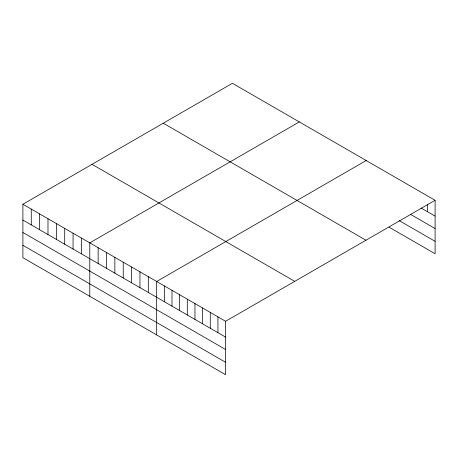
<?xml version="1.0" encoding="UTF-8"?>
<svg xmlns="http://www.w3.org/2000/svg" width="458" height="458" viewBox="0 0 458 458"><rect width="100%" height="100%" fill="white"/><g stroke="black" fill="none" stroke-linecap="round" stroke-linejoin="round"><path stroke-width="0.69" d="M22.9 204.257L225.588 321.276L225.588 374.707L22.9 257.688L22.9 204.257L232.412 83.293L435.1 200.312L435.1 253.743L389.157 227.22M299.303 121.908L89.785 242.872L89.785 296.303M366.188 160.523L156.67 281.487L156.67 334.918M225.588 321.276L435.1 200.312M420.965 207.966L435.1 216.124M410.362 214.258L435.1 228.542M399.17 220.584L435.1 241.332M163.277 123.208L365.959 240.227M92.041 164.336L294.723 281.355M22.9 220.069L225.588 337.088M22.9 232.481L225.588 349.5M22.9 245.276L225.588 362.295M427.446 204.829L427.446 211.705M217.928 316.856L217.928 332.668M210.274 312.43L210.274 328.249M202.613 308.011L202.613 323.823M194.959 303.591L194.959 319.403M187.299 299.171L187.299 314.984M179.645 294.752L179.645 310.564M171.985 290.332L171.985 306.144M164.33 285.906L164.33 301.719M148.312 276.661L148.312 292.473M139.953 271.834L139.953 287.647M131.589 267.008L131.589 282.821M123.231 262.182L123.231 277.995M114.866 257.35L114.866 273.168M106.508 252.524L106.508 268.336M98.149 247.698L98.149 263.51M81.427 238.046L81.427 253.858M73.062 233.219L73.062 249.032M64.704 228.387L64.704 244.206M56.345 223.561L56.345 239.374M47.981 218.735L47.981 234.548M39.623 213.909L39.623 229.721M31.259 209.083L31.259 224.895"/></g></svg>
